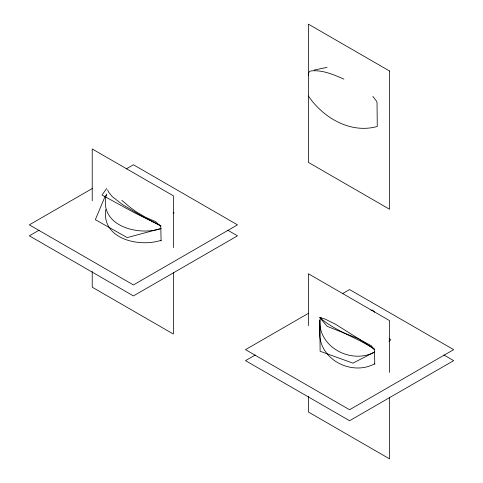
<?xml version="1.0" encoding="UTF-8"?>
<svg xmlns="http://www.w3.org/2000/svg" width="483" height="483" viewBox="0 0 483 483"><rect width="100%" height="100%" fill="white"/><g stroke="black" fill="none" stroke-linecap="round" stroke-linejoin="round"><path stroke-width="0.72" d="M308.389 75.529C308.033 73.41 308.969 70.904 311.463 70.874C322.741 69.89 333.789 74.636 343.89 79.14M106.26 195.054C98.701 225.947 138.41 236.374 161.093 228.513L127.186 237.588L95.332 219.687L105.409 195.621M105.795 209.501C101.261 239.145 139.315 247.525 161.093 240.299M106.538 195.313L106.773 193.991M106.616 188.539L102.01 195.023L133.99 212.508L161.093 225.947L140.523 215.309L122.169 204.345L112.291 196.617L108.506 191.986L107.643 189.879M173.162 213.613L174.091 212.466M388.942 341.197L390.711 339.857L389.177 338.251M92.434 188.418L29.342 224.849L133.417 284.934L237.491 224.849L133.417 164.763L126.262 168.893M39.099 230.204L29.342 235.837L133.417 295.922L237.491 235.837L227.734 230.204M308.607 313.225L245.509 349.656L349.583 409.741L453.658 349.656L349.583 289.565L342.429 293.694M255.266 355.005L245.509 360.638L349.583 420.729L453.658 360.638L443.901 355.005M374.754 363.723C351.896 376.402 318.454 359.4 319.758 331.972M314.125 70.065L327.069 67.348M321.249 317.416L319.758 317.627L327.226 326.363L358.561 338.752L374.754 349.378C357.16 337.581 335.89 331.549 319.758 317.627L321.219 317.452M371.016 310.309L372.508 310.098L374.603 312.187M121.813 200.3L129.939 207.201L135.898 211.53L145.51 217.272L155.768 221.715L160.145 226.014A3.792 2.379 55.2 0 1 160.815 227.475L161.093 240.926M372.84 96.395L376.474 101.122A3.792 1.98 64.4 0 1 377.03 102.644L377.265 126.48C350.543 133.99 323.121 117.786 308.389 95.996M389.533 372.447L389.533 320.603L308.389 273.758L308.389 325.602M389.533 397.243L389.533 458.85L308.389 412.005L308.389 396.223M374.754 364.351L374.567 350.93L373.588 348.563L371.167 345.629L360.644 340.026L335.715 324.347L324.703 318.883L321.847 318.412L320.64 318.671A3.713 2.143 60 0 0 320.024 319.444L319.758 335.631M173.361 247.64L173.361 195.802L92.223 148.957L92.223 200.795M173.361 272.436L173.361 334.043L92.223 287.198L92.223 271.422M374.754 351.938L352.946 363.15L320.12 351.268L319.758 320.187C318.454 347.609 351.896 364.611 374.754 351.938M389.533 70.995L308.389 24.15L308.389 162.397L389.533 209.242L389.533 70.995"/></g></svg>
